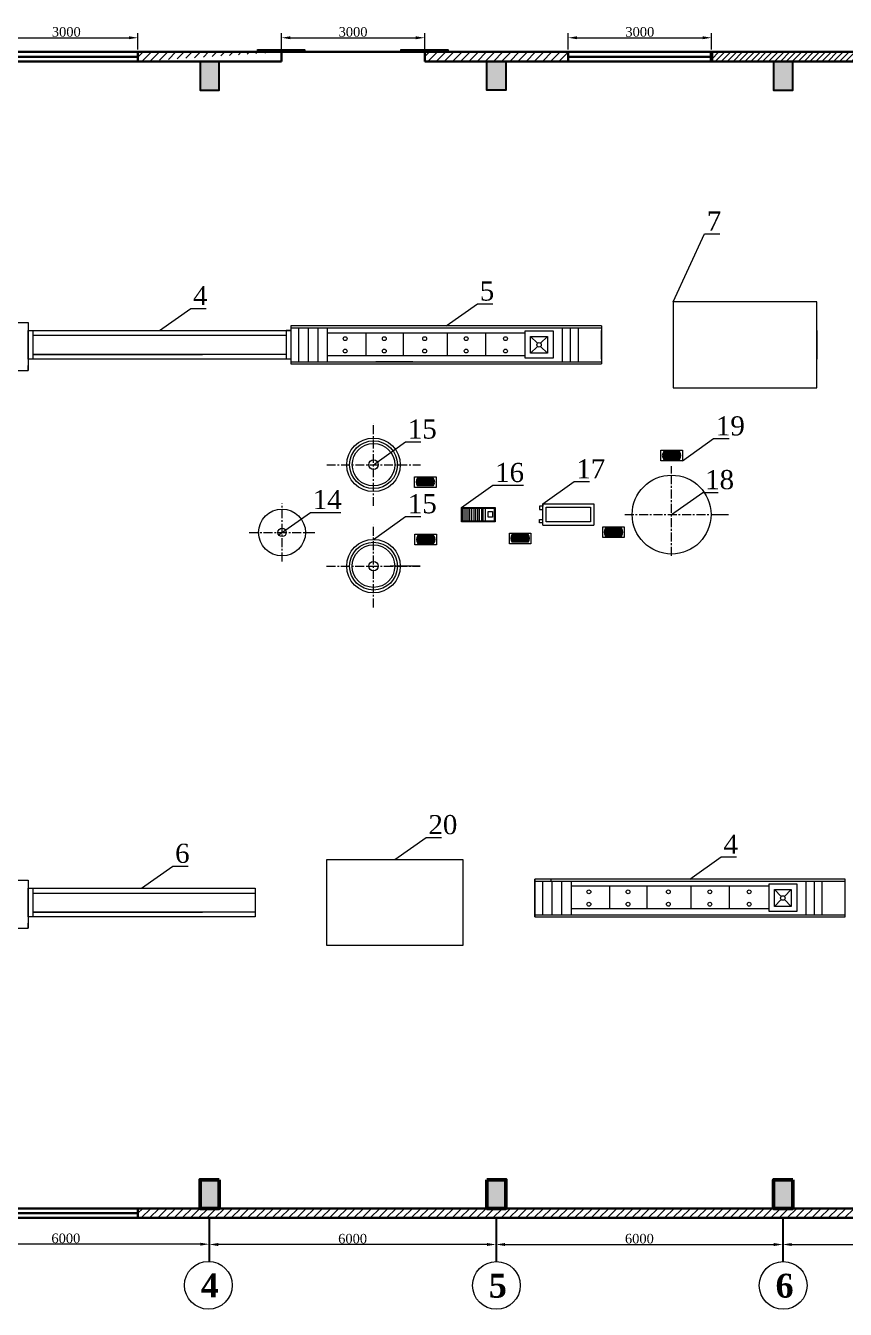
# Model space of a CAD drawing. Header units: inches. Extents: x -4475333 to 345677417, y -211198149 to 2125895.
# Drawn here: x -1937472 to -1920322, y 1138599 to 1165460 of the extents above; entities that cross this region are included whole.
import ezdxf

# ---------------------------------------------------------------- set-up
doc = ezdxf.new("R2010")
doc.units = ezdxf.units.IN
doc.header["$LTSCALE"] = 150
doc.header["$MEASUREMENT"] = 0
doc.linetypes.add('CENTERX2', pattern=[4, 2.5, -0.5, 0.5, -0.5])
for name, color, linetype in [('BUOC COT', 7, 'Continuous'), ('DIM', 8, 'Continuous'), ('duongtamchamgach', 50, 'Continuous'), ('KHUNG TENMANH', 130, 'Continuous'), ('MANH', 170, 'Continuous'), ('MATCAT', 132, 'Continuous'), ('net lien', 1, 'Continuous'), ('NET NHAP', 7, 'Continuous')]:
    doc.layers.add(name, color=color, linetype=linetype)
for name, color, linetype, lineweight in [('cot', 2, 'Continuous', 50), ('Duong vien', 7, 'Continuous', 50), ('EEEE', 7, 'Continuous', 0), ('KHUNG BVE', 7, 'Continuous', 0), ('NHA XUONG', 80, 'Continuous', 50)]:
    doc.layers.add(name, color=color, linetype=linetype, lineweight=lineweight)
doc.styles.add('1', font='times.ttf')
doc.styles.add('CHU DAM', font='arialbd.ttf', dxfattribs={"height": 200})
doc.styles.get("Standard").update_dxf_attribs({"font": 'times.ttf', "height": 100})
doc.dimstyles.new('75', dxfattribs={"dimtxt": 200, "dimasz": 188, "dimexe": 94, "dimexo": 47, "dimgap": 20, "dimtad": 1, "dimtoh": 1, "dimdec": 0, "dimtxsty": '1', "dimcen": 2.5, "dimclrt": 256, "dimadec": 0, "dimazin": 0, "dimtfac": 1, "dimtdec": 0, "dimtix": 1, "dimtmove": 0, "dimatfit": 2, "dimfxl": 1, "dimlwd": 9, "dimlwe": 9, "dimarcsym": 0})
pattern_1 = [(225, (-1943032.3, 1151246.71), (85.5371, -85.5371), [])]

# ---------------------------------------------------------------- blocks, each defined once
blk = doc.blocks.new('*D13')
at = {"layer": 'Defpoints', "color": 0, "lineweight": 0, "ltscale": 3, "transparency": 16777216}
for p in [(-1927631, 1139956), (-1921631, 1139959), (-1921631, 1139956)]:
    blk.add_point(p, dxfattribs=at)
at = {"layer": 'NET NHAP', "color": 0, "lineweight": 9, "ltscale": 3, "transparency": 16777216}
for p, q in [((-1927631, 1140003), (-1927631, 1140050)), ((-1927443, 1139956), (-1921819, 1139956)), ((-1921631, 1139912), (-1921631, 1139862))]:
    blk.add_line(p, q, dxfattribs=at)
at = {"layer": 'NET NHAP', "color": 0, "lineweight": 0, "ltscale": 3, "transparency": 16777216}
for points in [[(-1927443, 1139987), (-1927443, 1139924), (-1927631, 1139956)], [(-1921819, 1139987), (-1921819, 1139924), (-1921631, 1139956)]]:
    blk.add_solid(points, dxfattribs=at)
at = {"layer": 'NET NHAP', "lineweight": 13, "ltscale": 3, "transparency": 16777216, "insert": (-1924631, 1140077), "char_height": 200, "attachment_point": 5, "style": '1'}
blk.add_mtext('6000', dxfattribs=at)
blk = doc.blocks.new('*D14')
at = {"layer": 'Defpoints', "color": 0, "lineweight": 0, "ltscale": 3, "transparency": 16777216}
for p in [(-1921631, 1139960), (-1915631, 1139960), (-1915631, 1139956)]:
    blk.add_point(p, dxfattribs=at)
at = {"layer": 'NET NHAP', "color": 0, "lineweight": 9, "ltscale": 3, "transparency": 16777216}
for p, q in [((-1921443, 1139956), (-1915819, 1139956)), ((-1921631, 1139913), (-1921631, 1139862)), ((-1915631, 1139913), (-1915631, 1139862))]:
    blk.add_line(p, q, dxfattribs=at)
at = {"layer": 'NET NHAP', "color": 0, "lineweight": 0, "ltscale": 3, "transparency": 16777216}
for points in [[(-1921443, 1139987), (-1921443, 1139924), (-1921631, 1139956)], [(-1915819, 1139987), (-1915819, 1139924), (-1915631, 1139956)]]:
    blk.add_solid(points, dxfattribs=at)
at = {"layer": 'NET NHAP', "lineweight": 13, "ltscale": 3, "transparency": 16777216, "insert": (-1918631, 1140077), "char_height": 200, "attachment_point": 5, "style": '1'}
blk.add_mtext('6000', dxfattribs=at)
blk = doc.blocks.new('*D24')
at = {"layer": 'Defpoints', "color": 0, "lineweight": 0, "ltscale": 3, "transparency": 16777216}
for p in [(-1933631, 1139960), (-1933631, 1139956), (-1927631, 1139960)]:
    blk.add_point(p, dxfattribs=at)
at = {"layer": 'NET NHAP', "color": 0, "lineweight": 9, "ltscale": 3, "transparency": 16777216}
for p, q in [((-1927819, 1139956), (-1933443, 1139956)), ((-1933631, 1139913), (-1933631, 1139862)), ((-1927631, 1139913), (-1927631, 1139862))]:
    blk.add_line(p, q, dxfattribs=at)
at = {"layer": 'NET NHAP', "color": 0, "lineweight": 0, "ltscale": 3, "transparency": 16777216}
for points in [[(-1933443, 1139987), (-1933443, 1139924), (-1933631, 1139956)], [(-1927819, 1139987), (-1927819, 1139924), (-1927631, 1139956)]]:
    blk.add_solid(points, dxfattribs=at)
at = {"layer": 'NET NHAP', "lineweight": 13, "ltscale": 3, "transparency": 16777216, "insert": (-1930631, 1140077), "char_height": 200, "attachment_point": 5, "style": '1'}
blk.add_mtext('6000', dxfattribs=at)
blk = doc.blocks.new('*D25')
at = {"layer": 'Defpoints', "color": 0, "lineweight": 0, "ltscale": 3, "transparency": 16777216}
for p in [(-1939631, 1139962), (-1939631, 1139956), (-1933631, 1139956)]:
    blk.add_point(p, dxfattribs=at)
at = {"layer": 'NET NHAP', "color": 0, "lineweight": 9, "ltscale": 3, "transparency": 16777216}
for p, q in [((-1939631, 1140003), (-1939631, 1140056)), ((-1933819, 1139962), (-1939443, 1139962)), ((-1933631, 1140003), (-1933631, 1140056))]:
    blk.add_line(p, q, dxfattribs=at)
at = {"layer": 'NET NHAP', "color": 0, "lineweight": 0, "ltscale": 3, "transparency": 16777216}
for points in [[(-1939443, 1139994), (-1939443, 1139931), (-1939631, 1139962)], [(-1933819, 1139994), (-1933819, 1139931), (-1933631, 1139962)]]:
    blk.add_solid(points, dxfattribs=at)
at = {"layer": 'NET NHAP', "lineweight": 13, "ltscale": 3, "transparency": 16777216, "insert": (-1936631, 1140084), "char_height": 200, "attachment_point": 5, "style": '1'}
blk.add_mtext('6000', dxfattribs=at)
blk = doc.blocks.new('*D28')
at = {"layer": 'Defpoints', "color": 0, "lineweight": 0, "ltscale": 3, "transparency": 16777216}
for p in [(-1935122, 1165207), (-1938122, 1164911), (-1935122, 1164911)]:
    blk.add_point(p, dxfattribs=at)
at = {"layer": 'NET NHAP', "color": 0, "lineweight": 9, "ltscale": 3, "transparency": 16777216}
for p, q in [((-1938122, 1164958), (-1938122, 1165301)), ((-1937934, 1165207), (-1935310, 1165207)), ((-1935122, 1164958), (-1935122, 1165301))]:
    blk.add_line(p, q, dxfattribs=at)
at = {"layer": 'NET NHAP', "color": 0, "lineweight": 0, "ltscale": 3, "transparency": 16777216}
for points in [[(-1937934, 1165238), (-1937934, 1165176), (-1938122, 1165207)], [(-1935310, 1165238), (-1935310, 1165176), (-1935122, 1165207)]]:
    blk.add_solid(points, dxfattribs=at)
at = {"layer": 'NET NHAP', "lineweight": 13, "ltscale": 3, "transparency": 16777216, "insert": (-1936622, 1165329), "char_height": 200, "attachment_point": 5, "style": '1'}
blk.add_mtext('3000', dxfattribs=at)
blk = doc.blocks.new('*D29')
at = {"layer": 'Defpoints', "color": 0, "lineweight": 0, "ltscale": 3, "transparency": 16777216}
for p in [(-1923122, 1165207), (-1926122, 1164911), (-1923122, 1164911)]:
    blk.add_point(p, dxfattribs=at)
at = {"layer": 'NET NHAP', "color": 0, "lineweight": 9, "ltscale": 3, "transparency": 16777216}
for p, q in [((-1926122, 1164958), (-1926122, 1165301)), ((-1925934, 1165207), (-1923310, 1165207)), ((-1923122, 1164958), (-1923122, 1165301))]:
    blk.add_line(p, q, dxfattribs=at)
at = {"layer": 'NET NHAP', "color": 0, "lineweight": 0, "ltscale": 3, "transparency": 16777216}
for points in [[(-1925934, 1165238), (-1925934, 1165176), (-1926122, 1165207)], [(-1923310, 1165238), (-1923310, 1165176), (-1923122, 1165207)]]:
    blk.add_solid(points, dxfattribs=at)
at = {"layer": 'NET NHAP', "lineweight": 13, "ltscale": 3, "transparency": 16777216, "insert": (-1924622, 1165329), "char_height": 200, "attachment_point": 5, "style": '1'}
blk.add_mtext('3000', dxfattribs=at)
blk = doc.blocks.new('*D35')
at = {"layer": 'Defpoints', "color": 0, "lineweight": 0, "ltscale": 3, "transparency": 16777216}
for p in [(-1929122, 1165207), (-1932122, 1164911), (-1929122, 1164911)]:
    blk.add_point(p, dxfattribs=at)
at = {"layer": 'NET NHAP', "color": 0, "lineweight": 9, "ltscale": 3, "transparency": 16777216}
for p, q in [((-1932122, 1164958), (-1932122, 1165301)), ((-1931934, 1165207), (-1929310, 1165207)), ((-1929122, 1164958), (-1929122, 1165301))]:
    blk.add_line(p, q, dxfattribs=at)
at = {"layer": 'NET NHAP', "color": 0, "lineweight": 0, "ltscale": 3, "transparency": 16777216}
for points in [[(-1931934, 1165238), (-1931934, 1165176), (-1932122, 1165207)], [(-1929310, 1165238), (-1929310, 1165176), (-1929122, 1165207)]]:
    blk.add_solid(points, dxfattribs=at)
at = {"layer": 'NET NHAP', "lineweight": 13, "ltscale": 3, "transparency": 16777216, "insert": (-1930622, 1165329), "char_height": 200, "attachment_point": 5, "style": '1'}
blk.add_mtext('3000', dxfattribs=at)

msp = doc.modelspace()

# ---------------------------------------------------------------- hatches: boundary and pattern name
at = {"layer": 'cot', "lineweight": 9}
for points in [[(-1933421.8, 1164710.9), (-1933821.8, 1164710.9), (-1933821.8, 1164110.9), (-1933421.8, 1164110.9)], [(-1927822.4, 1164710.9), (-1927422.4, 1164710.9), (-1927422.4, 1164110.9), (-1927822.4, 1164110.9)], [(-1921422, 1164710.9), (-1921822, 1164710.9), (-1921822, 1164110.9), (-1921422, 1164110.9)], [(-1933422, 1141310.9), (-1933822, 1141310.9), (-1933822, 1140710.9), (-1933422, 1140710.9)], [(-1927822, 1141310.9), (-1927422, 1141310.9), (-1927422, 1140710.9), (-1927822, 1140710.9)], [(-1921422, 1141310.9), (-1921822, 1141310.9), (-1921822, 1140710.9), (-1921422, 1140710.9)]]:
    msp.add_hatch(color=256, dxfattribs=at).paths.add_polyline_path(points)
at = {"layer": 'KHUNG BVE', "linetype": 'Continuous', "lineweight": 9, "ltscale": 10}
h = msp.add_hatch(dxfattribs=at)
h.set_pattern_fill('ANSI31', color=5, style=0)
h.set_pattern_definition([(45, (-2644739.00314, 1125888.87887), (-0.088388347648, 0.088388347648), [])])
h.paths.add_polyline_path([(-1931622, 1164960.9), (-1931622, 1164910.9), (-1932622, 1164910.9), (-1932622, 1164960.9)])
h = msp.add_hatch(dxfattribs=at)
h.set_pattern_fill('ANSI31', color=5, style=0)
h.set_pattern_definition([(45, (-2641739.1787, 1125888.87887), (-0.088388347648, 0.088388347648), [])])
h.paths.add_polyline_path([(-1928622.2, 1164960.9), (-1928622.2, 1164910.9), (-1929622.2, 1164910.9), (-1929622.2, 1164960.9)])
h = msp.add_hatch(dxfattribs=at)
h.set_pattern_fill('ANSI31', color=5, scale=700, style=0)
h.set_pattern_definition([(45, (-2626739, 1125888.88), (-61.871843, 61.871843), [])])
h.paths.add_polyline_path([(-1920122.2, 1164910.9), (-1920122.2, 1164710.9), (-1923122.2, 1164710.9), (-1923122.2, 1164910.9)])
at = {"layer": 'MATCAT', "lineweight": 9, "ltscale": 10}
h = msp.add_hatch(dxfattribs=at)
h.set_pattern_fill('ANSI31', color=5, scale=967.741935, angle=180, style=0)
h.set_pattern_definition(pattern_1)
edge = h.paths.add_edge_path()
edge.add_line((-1935122, 1164910.9), (-1932122, 1164910.9))
edge.add_line((-1935122, 1164710.8), (-1932122, 1164710.8))
edge.add_line((-1932122, 1164910.9), (-1932122, 1164710.9))
edge.add_line((-1935122, 1164710.9), (-1935122, 1164910.9))
h = msp.add_hatch(dxfattribs=at)
h.set_pattern_fill('ANSI31', color=5, scale=967.741935, angle=180, style=0)
h.set_pattern_definition(pattern_1)
h.paths.add_polyline_path([(-1926122.2, 1164910.9), (-1929122.2, 1164910.9), (-1929122.2, 1164710.9), (-1926122.2, 1164710.9)])
h = msp.add_hatch(dxfattribs=at)
h.set_pattern_fill('ANSI31', color=5, scale=967.741935, angle=180, style=0)
h.set_pattern_definition([(225, (-6048966.6, -230912.7), (85.5371106, -85.5371106), [])])
h.paths.add_polyline_path([(-1929122, 1140710.9), (-1935122, 1140710.9), (-1935122, 1140510.9), (-1929122, 1140510.9)])
h.paths.add_polyline_path([(-1923122, 1140710.9), (-1929122, 1140710.9), (-1929122, 1140510.9), (-1923122, 1140510.9)])
h.paths.add_polyline_path([(-1920122, 1140710.9), (-1923122, 1140710.9), (-1923122, 1140510.9), (-1920122, 1140510.9)])

# ---------------------------------------------------------------- linework, layer by layer
at = {"linetype": 'ByBlock', "ltscale": 10}
msp.add_line((-1924900.1, 1140710.9), (-1924650.1, 1140710.9), dxfattribs=at)
at = {"layer": 'BUOC COT', "ltscale": 10}
for p, q in [((-1933630.9, 1140510.9), (-1933630.9, 1139602.6)), ((-1927630.9, 1140507.7), (-1927630.9, 1139596.3)), ((-1921630.9, 1140507.7), (-1921630.9, 1139596.3))]:
    msp.add_line(p, q, dxfattribs=at)
at = {"layer": 'BUOC COT', "lineweight": 13, "ltscale": 10}
for centre in [(-1933649.1, 1139102.6), (-1927622.2, 1139099.5), (-1921622.2, 1139099.5)]:
    msp.add_circle(centre, 500, dxfattribs=at)
at = {"layer": 'cot'}
for points in [[(-1933422, 1141310.9), (-1933822, 1141310.9), (-1933822, 1140710.9), (-1933422, 1140710.9)], [(-1927822, 1141310.9), (-1927422, 1141310.9), (-1927422, 1140710.9), (-1927822, 1140710.9)], [(-1921422, 1141310.9), (-1921822, 1141310.9), (-1921822, 1140710.9), (-1921422, 1140710.9)]]:
    msp.add_lwpolyline(points, close=True, dxfattribs=at)
at = {"layer": 'DIM', "color": 3, "lineweight": 30, "ltscale": 3}
msp.add_line((-1921822, 1164295.6), (-1921822, 1164295.6), dxfattribs=at)
at = {"layer": 'Duong vien', "color": 7, "linetype": 'Continuous', "lineweight": 18, "ltscale": 10}
for p, q in [((-1923921.5, 1159680.8), (-1923268.6, 1161104.1)), ((-1923268.6, 1161104.1), (-1922945.7, 1161104.1)), ((-1928672, 1159175.8), (-1928019.1, 1159639.8)), ((-1928019.1, 1159639.8), (-1927696.2, 1159639.8)), ((-1934672, 1159080.8), (-1934019.1, 1159544.8)), ((-1934019.1, 1159544.8), (-1933696.2, 1159544.8)), ((-1930193.4, 1156273), (-1929524.8, 1156751.9)), ((-1929524.8, 1156751.9), (-1929201.9, 1156751.9)), ((-1923731.4, 1156354.4), (-1923078.4, 1156818.4)), ((-1923078.4, 1156818.4), (-1922755.6, 1156818.4)), ((-1928351.4, 1155379.5), (-1927698.4, 1155843.5)), ((-1927698.4, 1155843.5), (-1927058.2, 1155843.5)), ((-1926651.4, 1155454.5), (-1925998.4, 1155918.5)), ((-1925998.4, 1155918.5), (-1925675.6, 1155918.5)), ((-1923957.1, 1155229.5), (-1923304.2, 1155693.5)), ((-1923304.2, 1155693.5), (-1922981.3, 1155693.5)), ((-1932167.7, 1154812.2), (-1931514.8, 1155276.2)), ((-1931514.8, 1155276.2), (-1930874.6, 1155276.2)), ((-1930193.4, 1154710.4), (-1929524.8, 1155189.3)), ((-1929524.8, 1155189.3), (-1929201.9, 1155189.3)), ((-1929747, 1148010.9), (-1929094.1, 1148474.8)), ((-1929094.1, 1148474.8), (-1928771.2, 1148474.8)), ((-1923572, 1147600.9), (-1922919.1, 1148064.8)), ((-1922919.1, 1148064.8), (-1922596.2, 1148064.8)), ((-1935047, 1147410.9), (-1934394.1, 1147874.8)), ((-1934394.1, 1147874.8), (-1934071.2, 1147874.8))]:
    msp.add_line(p, q, dxfattribs=at)
at = {"layer": 'duongtamchamgach', "color": 7, "linetype": 'CENTERX2', "lineweight": 18, "ltscale": 0.5}
for p, q in [((-1930192.7, 1155409.6), (-1930192.7, 1157136.3)), ((-1931174, 1156273), (-1929212.8, 1156273)), ((-1923956.4, 1154366.2), (-1923956.4, 1156092.9)), ((-1932107.2, 1154251), (-1932107.2, 1155459.7)), ((-1930194.5, 1153287.5), (-1930194.5, 1155014.2)), ((-1924937.7, 1155229.5), (-1922976.5, 1155229.5)), ((-1932794.1, 1154855.4), (-1931421.3, 1154855.4)), ((-1931175.8, 1154150.9), (-1929214.6, 1154150.9))]:
    msp.add_line(p, q, dxfattribs=at)
at = {"layer": 'EEEE', "color": 7, "lineweight": 18}
msp.add_line((-1929214.6, 1154150.9), (-1929842.2, 1154150.9), dxfattribs=at)
at = {"layer": 'KHUNG BVE', "color": 3, "linetype": 'Continuous', "lineweight": 30, "ltscale": 10}
for p, q in [((-1938122, 1164910.9), (-1935122, 1164910.9)), ((-1935122, 1164810.9), (-1938122, 1164810.9)), ((-1938122, 1164710.8), (-1935122, 1164710.8)), ((-1935122, 1164710.9), (-1935122, 1164910.9)), ((-1935122, 1164910.9), (-1932122, 1164910.9)), ((-1935122, 1164710.8), (-1932122, 1164710.8)), ((-1932122, 1164910.9), (-1932122, 1164710.9)), ((-1929122.2, 1164910.9), (-1929122.2, 1164710.9)), ((-1926122.2, 1164910.9), (-1926122.2, 1164710.9)), ((-1926122.2, 1164910.9), (-1923122.2, 1164910.9)), ((-1926122.2, 1164810.9), (-1923122.2, 1164810.9)), ((-1926122.2, 1164710.9), (-1923122.2, 1164710.9)), ((-1935122, 1140710.9), (-1938122, 1140710.9)), ((-1938122, 1140610.9), (-1935122, 1140610.9)), ((-1938122, 1140510.9), (-1935122, 1140510.9)), ((-1935122, 1140510.9), (-1935122, 1140710.9)), ((-1935122, 1140710.9), (-1929122, 1140710.9)), ((-1929122, 1140510.9), (-1935122, 1140510.9)), ((-1929122, 1140710.9), (-1924650.1, 1140710.9)), ((-1923122, 1140510.9), (-1929122, 1140510.9)), ((-1924650.1, 1140710.9), (-1920122, 1140710.9)), ((-1920122, 1140510.9), (-1923122, 1140510.9))]:
    msp.add_line(p, q, dxfattribs=at)
at = {"layer": 'KHUNG BVE', "lineweight": 0}
for p, q in [((-1920921.5, 1159680.8), (-1923921.5, 1159680.8)), ((-1923921.5, 1159680.8), (-1923921.5, 1157880.8)), ((-1920921.5, 1157880.8), (-1920921.5, 1159680.8)), ((-1937422, 1159080.8), (-1931922, 1159080.8)), ((-1931922, 1159080.8), (-1932022, 1159080.8)), ((-1932022, 1159080.8), (-1932022, 1158480.8)), ((-1931922, 1159175.8), (-1931922, 1158385.8)), ((-1931922, 1159080.8), (-1931922, 1158480.8)), ((-1925422, 1159175.8), (-1925422, 1158385.8)), ((-1925422, 1159080.8), (-1925422, 1158480.8)), ((-1925421.6, 1158480.8), (-1925421.6, 1159080.8)), ((-1925421.5, 1159080.8), (-1925421.5, 1158480.8)), ((-1925421.5, 1159080.8), (-1925421.5, 1158480.8)), ((-1920921.5, 1159080.8), (-1920921.5, 1158480.8)), ((-1937322, 1158980.8), (-1932022, 1158980.8)), ((-1932022, 1158980.8), (-1932022, 1158580.8)), ((-1923921.5, 1158780.8), (-1923921.5, 1158304.6)), ((-1932022, 1158580.8), (-1937322, 1158580.8)), ((-1931922, 1158480.8), (-1937422, 1158480.8)), ((-1929368.4, 1158425.8), (-1930142.7, 1158425.8)), ((-1925422, 1158480.8), (-1925422, 1158480.8)), ((-1923921.5, 1157880.8), (-1920921.5, 1157880.8)), ((-1923956.4, 1156092.9), (-1923956.4, 1156240.3)), ((-1928351.4, 1155379.5), (-1927651.4, 1155379.5)), ((-1928351.4, 1155079.5), (-1928351.4, 1155379.5)), ((-1928336.4, 1155364.5), (-1928336.4, 1155094.5)), ((-1928336.4, 1155364.5), (-1927666.4, 1155364.5)), ((-1928336.4, 1155364.5), (-1928316.4, 1155364.5)), ((-1928296.4, 1155094.5), (-1928296.4, 1155364.5)), ((-1928296.4, 1155364.5), (-1928276.4, 1155364.5)), ((-1928256.4, 1155094.5), (-1928256.4, 1155364.5)), ((-1928256.4, 1155364.5), (-1928236.4, 1155364.5)), ((-1928216.4, 1155094.5), (-1928216.4, 1155364.5)), ((-1928216.4, 1155364.5), (-1928196.4, 1155364.5)), ((-1928176.4, 1155094.5), (-1928176.4, 1155364.5)), ((-1928176.4, 1155364.5), (-1928156.4, 1155364.5)), ((-1928136.4, 1155094.5), (-1928136.4, 1155364.5)), ((-1928136.4, 1155364.5), (-1928096.4, 1155364.5)), ((-1928096.4, 1155364.5), (-1928096.4, 1155094.5)), ((-1928056.4, 1155094.5), (-1928056.4, 1155364.5)), ((-1928056.4, 1155364.5), (-1928016.4, 1155364.5)), ((-1928016.4, 1155364.5), (-1928016.4, 1155094.5)), ((-1927976.4, 1155094.5), (-1927976.4, 1155364.5)), ((-1927976.4, 1155364.5), (-1927936.4, 1155364.5)), ((-1927936.4, 1155364.5), (-1927936.4, 1155094.5)), ((-1927896.4, 1155094.5), (-1927896.4, 1155364.5)), ((-1927896.4, 1155364.5), (-1927856.4, 1155364.5)), ((-1927856.4, 1155364.5), (-1927856.4, 1155094.5)), ((-1927666.4, 1155364.5), (-1927666.4, 1155094.5)), ((-1927651.4, 1155379.5), (-1927651.4, 1155079.5)), ((-1926651.4, 1155454.5), (-1925581.4, 1155454.5)), ((-1926581.4, 1155384.5), (-1925651.4, 1155384.5)), ((-1926581.4, 1155074.5), (-1926581.4, 1155384.5)), ((-1925651.4, 1155384.5), (-1925651.4, 1155074.5)), ((-1925581.4, 1155454.5), (-1925581.4, 1155004.5)), ((-1928351.4, 1155079.5), (-1928351.4, 1155094.5)), ((-1927651.4, 1155079.5), (-1928351.4, 1155079.5)), ((-1927666.4, 1155094.5), (-1928336.4, 1155094.5)), ((-1928316.4, 1155094.5), (-1928296.4, 1155094.5)), ((-1928276.4, 1155094.5), (-1928256.4, 1155094.5)), ((-1928236.4, 1155094.5), (-1928216.4, 1155094.5)), ((-1928196.4, 1155094.5), (-1928176.4, 1155094.5)), ((-1928156.4, 1155094.5), (-1928136.4, 1155094.5)), ((-1928096.4, 1155094.5), (-1928056.4, 1155094.5)), ((-1928016.4, 1155094.5), (-1927976.4, 1155094.5)), ((-1927936.4, 1155094.5), (-1927896.4, 1155094.5)), ((-1926651.4, 1155004.5), (-1925581.4, 1155004.5)), ((-1925651.4, 1155074.5), (-1926581.4, 1155074.5)), ((-1922976.5, 1155229.5), (-1922766.5, 1155229.5)), ((-1931172, 1148010.9), (-1928322, 1148010.9)), ((-1931172, 1146210.9), (-1931172, 1148010.9)), ((-1928322, 1148010.9), (-1928322, 1146210.9)), ((-1928322, 1147505.9), (-1928322, 1146905.9)), ((-1926661.6, 1147505.9), (-1926661.6, 1146905.9)), ((-1937422, 1147410.9), (-1932672, 1147410.9)), ((-1937422, 1147410.9), (-1932672, 1147410.9)), ((-1937322, 1147310.9), (-1932672, 1147310.9)), ((-1932672, 1147410.9), (-1932672, 1146810.9)), ((-1932672, 1146810.9), (-1937422, 1146810.9)), ((-1932672, 1146910.9), (-1937322, 1146910.9)), ((-1928322, 1146210.9), (-1931172, 1146210.9))]:
    msp.add_line(p, q, dxfattribs=at)
at = {"layer": 'KHUNG BVE', "color": 7, "linetype": 'Continuous', "lineweight": 18, "ltscale": 10}
for p, q in [((-1938421.9, 1159246.3), (-1937422, 1159246.3)), ((-1937422, 1159246.3), (-1937422, 1158246.3)), ((-1937422, 1159080.8), (-1933672, 1159080.8)), ((-1937422, 1158480.8), (-1937422, 1159080.8)), ((-1937322, 1159080.8), (-1937322, 1158480.8)), ((-1925422, 1159175.8), (-1931922, 1159175.8)), ((-1931922, 1159135.8), (-1925422, 1159135.8)), ((-1931922, 1159080.8), (-1931922, 1159040.8)), ((-1931922, 1159080.8), (-1931922, 1158685.8)), ((-1931761.5, 1159135.8), (-1931761.5, 1158425.8)), ((-1931761.5, 1159135.8), (-1931761.5, 1158425.8)), ((-1931561.5, 1159135.8), (-1931561.5, 1158425.8)), ((-1931561.5, 1159135.8), (-1931561.5, 1158425.8)), ((-1931361.5, 1159135.8), (-1931361.5, 1158425.8)), ((-1931361.5, 1159135.8), (-1931361.5, 1158425.8)), ((-1931161.5, 1159135.8), (-1931161.5, 1158425.8)), ((-1931161.5, 1159135.8), (-1931161.5, 1158425.8)), ((-1927018.7, 1159027.3), (-1931161.5, 1159027.3)), ((-1930355, 1159027.3), (-1930355, 1158551.4)), ((-1929577, 1159027.3), (-1929577, 1158551.4)), ((-1928654, 1159027.3), (-1928654, 1158551.4)), ((-1927852, 1159027.3), (-1927852, 1158551.4)), ((-1926245.5, 1159135.8), (-1926245.5, 1158425.8)), ((-1926077, 1159135.8), (-1926077, 1158425.8)), ((-1925914, 1159135.8), (-1925914, 1158425.8)), ((-1937322, 1158980.8), (-1933772, 1158980.8)), ((-1926905.8, 1158956.5), (-1926761.8, 1158813.4)), ((-1926696.9, 1158813.4), (-1926552.8, 1158956.5)), ((-1937322, 1158580.8), (-1933772, 1158580.8)), ((-1927018.7, 1158551.4), (-1931161.5, 1158551.4)), ((-1926905.8, 1158605.6), (-1926761.8, 1158748.8)), ((-1926696.9, 1158748.8), (-1926552.8, 1158605.6)), ((-1938421.9, 1158246.3), (-1937422, 1158246.3)), ((-1933672, 1158480.8), (-1937422, 1158480.8)), ((-1937422, 1158246.3), (-1937422, 1158346.3)), ((-1931922, 1158425.8), (-1925422, 1158425.8)), ((-1931922, 1158385.8), (-1925422, 1158385.8)), ((-1938421.9, 1147576.4), (-1937422, 1147576.4)), ((-1937422, 1147576.4), (-1937422, 1146576.4)), ((-1920322, 1147600.9), (-1926822, 1147600.9)), ((-1926822, 1147600.9), (-1926822, 1147205.9)), ((-1926822, 1147600.9), (-1926822, 1146810.9)), ((-1926822, 1146810.9), (-1926822, 1147600.9)), ((-1926822, 1147560.9), (-1920322, 1147560.9)), ((-1926661.6, 1147560.9), (-1926661.6, 1146850.9)), ((-1926661.6, 1147560.9), (-1926661.6, 1146850.9)), ((-1926482.5, 1147600.9), (-1926482.5, 1147560.9)), ((-1926461.6, 1147560.9), (-1926461.6, 1146850.9)), ((-1926461.6, 1147560.9), (-1926461.6, 1146850.9)), ((-1926261.6, 1147560.9), (-1926261.6, 1146850.9)), ((-1926261.6, 1147560.9), (-1926261.6, 1146850.9)), ((-1926061.6, 1147560.9), (-1926061.6, 1146850.9)), ((-1926061.6, 1147560.9), (-1926061.6, 1146850.9)), ((-1921145.6, 1147560.9), (-1921145.6, 1146850.9)), ((-1920977.1, 1147560.9), (-1920977.1, 1146850.9)), ((-1920814.1, 1147560.9), (-1920814.1, 1146850.9)), ((-1920322, 1146810.9), (-1920322, 1147600.9)), ((-1937422, 1146810.9), (-1937422, 1147410.9)), ((-1937322, 1147410.9), (-1937322, 1146810.9)), ((-1937322, 1147310.9), (-1933772, 1147310.9)), ((-1921918.7, 1147452.3), (-1926061.6, 1147452.3)), ((-1925255.1, 1147452.3), (-1925255.1, 1146976.5)), ((-1924477.1, 1147452.3), (-1924477.1, 1146976.5)), ((-1923554.1, 1147452.3), (-1923554.1, 1146976.5)), ((-1922752.1, 1147452.3), (-1922752.1, 1146976.5)), ((-1921805.8, 1147381.6), (-1921661.8, 1147238.4)), ((-1921596.9, 1147238.4), (-1921452.9, 1147381.6)), ((-1921918.7, 1146976.5), (-1926061.6, 1146976.5)), ((-1921805.8, 1147030.7), (-1921661.8, 1147173.9)), ((-1921596.9, 1147173.9), (-1921452.9, 1147030.7)), ((-1933672, 1146810.9), (-1937422, 1146810.9)), ((-1937422, 1146576.4), (-1937422, 1146676.4)), ((-1937322, 1146910.9), (-1933772, 1146910.9)), ((-1926822, 1146850.9), (-1920322, 1146850.9)), ((-1926822, 1146810.9), (-1920322, 1146810.9)), ((-1938421.9, 1146576.4), (-1937422, 1146576.4))]:
    msp.add_line(p, q, dxfattribs=at)
at = {"layer": 'KHUNG BVE', "color": 7, "linetype": 'ByBlock', "lineweight": 18}
for p, q in [((-1926651.4, 1155404.5), (-1926721.4, 1155404.5)), ((-1926721.4, 1155404.5), (-1926721.4, 1155334.5)), ((-1926721.4, 1155334.5), (-1926651.4, 1155334.5)), ((-1926651.4, 1155004.5), (-1926651.4, 1155454.5)), ((-1926651.4, 1155454.5), (-1926651.4, 1155404.5)), ((-1926651.4, 1155454.5), (-1926601.4, 1155454.5)), ((-1926721.4, 1155054.5), (-1926721.4, 1155124.5)), ((-1926721.4, 1155124.5), (-1926651.4, 1155124.5)), ((-1926651.4, 1155054.5), (-1926721.4, 1155054.5)), ((-1926651.4, 1155004.5), (-1926651.4, 1155054.5))]:
    msp.add_line(p, q, dxfattribs=at)
at = {"layer": 'KHUNG BVE', "color": 3, "linetype": 'Continuous', "lineweight": 30, "ltscale": 10}
for points in [[(-1926122.2, 1164910.9), (-1929122.2, 1164910.9)], [(-1926122.2, 1164710.9), (-1929122.2, 1164710.9)], [(-1920122.2, 1164910.9), (-1923122.2, 1164910.9)], [(-1920122.2, 1164710.9), (-1923122.2, 1164710.9)]]:
    msp.add_lwpolyline(points, dxfattribs=at)
at = {"layer": 'KHUNG BVE', "color": 7, "linetype": 'Continuous', "lineweight": 18, "ltscale": 10}
for points in [[(-1927018.7, 1159077.3), (-1926435.9, 1159077.3), (-1926435.9, 1158501.4), (-1927018.7, 1158501.4)], [(-1926905.8, 1158956.5), (-1926552.8, 1158956.5), (-1926552.8, 1158605.6), (-1926905.8, 1158605.6)], [(-1927792.6, 1155295.8), (-1927706.3, 1155295.8), (-1927706.3, 1155172.3), (-1927792.6, 1155172.3)], [(-1921918.7, 1147502.3), (-1921335.9, 1147502.3), (-1921335.9, 1146926.5), (-1921918.7, 1146926.5)], [(-1921805.8, 1147381.6), (-1921452.9, 1147381.6), (-1921452.9, 1147030.7), (-1921805.8, 1147030.7)]]:
    msp.add_lwpolyline(points, close=True, dxfattribs=at)
for centre, radius in [((-1930787, 1158910.8), 40), ((-1929968.5, 1158910.8), 40), ((-1929124, 1158910.8), 40), ((-1928255.5, 1158910.8), 40), ((-1927433.5, 1158910.8), 40), ((-1926729.3, 1158781.1), 45.8), ((-1930787, 1158650.8), 40), ((-1929968.5, 1158650.8), 40), ((-1929124, 1158650.8), 40), ((-1928255.5, 1158650.8), 40), ((-1927433.5, 1158650.8), 40), ((-1930194, 1156270.9), 560), ((-1930193.4, 1156273), 445), ((-1930194.5, 1154150.9), 560), ((-1930194.5, 1154150.9), 445), ((-1925687.1, 1147335.9), 40), ((-1924868.6, 1147335.9), 40), ((-1924024.1, 1147335.9), 40), ((-1923155.6, 1147335.9), 40), ((-1922333.6, 1147335.9), 40), ((-1921629.3, 1147206.2), 45.8), ((-1925687.1, 1147075.9), 40), ((-1924868.6, 1147075.9), 40), ((-1924024.1, 1147075.9), 40), ((-1923155.6, 1147075.9), 40), ((-1922333.6, 1147075.9), 40)]:
    msp.add_circle(centre, radius, dxfattribs=at)
at = {"layer": 'KHUNG BVE', "color": 7, "linetype": 'ByBlock', "lineweight": 18}
for centre, radius in [((-1930193.4, 1156273), 500), ((-1930193.4, 1156273), 100), ((-1930194.5, 1154150.9), 500), ((-1930194.5, 1154150.9), 100)]:
    msp.add_circle(centre, radius, dxfattribs=at)
at = {"layer": 'KHUNG BVE', "lineweight": 0}
for centre, radius in [((-1923956.4, 1155229.5), 825), ((-1932107.2, 1154855.4), 490), ((-1932107, 1154855.4), 87.9)]:
    msp.add_circle(centre, radius, dxfattribs=at)
at = {"layer": 'KHUNG TENMANH'}
for points in [[(-1933421.8, 1164710.9), (-1933821.8, 1164710.9), (-1933821.8, 1164110.9), (-1933421.8, 1164110.9)], [(-1927822.4, 1164710.9), (-1927422.4, 1164710.9), (-1927422.4, 1164110.9), (-1927822.4, 1164110.9)], [(-1921422, 1164710.9), (-1921822, 1164710.9), (-1921822, 1164110.9), (-1921422, 1164110.9)]]:
    msp.add_lwpolyline(points, close=True, dxfattribs=at)
at = {"layer": 'MANH', "color": 7, "linetype": 'ByBlock', "lineweight": 18}
for p, q in [((-1924181.4, 1156354.4), (-1924181.4, 1156579.4)), ((-1924181.4, 1156354.4), (-1924181.4, 1156579.4)), ((-1924181.4, 1156579.4), (-1923731.4, 1156579.4)), ((-1923731.4, 1156354.4), (-1924181.4, 1156354.4)), ((-1923731.4, 1156354.4), (-1924181.4, 1156354.4)), ((-1924121.4, 1156384.4), (-1924121.4, 1156549.4)), ((-1924121.4, 1156549.4), (-1923791.4, 1156549.4)), ((-1924121.4, 1156384.4), (-1924121.4, 1156549.4)), ((-1924121.4, 1156549.4), (-1923791.4, 1156549.4)), ((-1924121.4, 1156534.4), (-1923791.4, 1156534.4)), ((-1924121.4, 1156534.4), (-1923791.4, 1156534.4)), ((-1924121.4, 1156519.4), (-1923791.4, 1156519.4)), ((-1924121.4, 1156519.4), (-1923791.4, 1156519.4)), ((-1924121.4, 1156504.4), (-1923791.4, 1156504.4)), ((-1924121.4, 1156504.4), (-1923791.4, 1156504.4)), ((-1924121.4, 1156489.4), (-1923791.4, 1156489.4)), ((-1924121.4, 1156489.4), (-1923791.4, 1156489.4)), ((-1924121.4, 1156474.4), (-1923791.4, 1156474.4)), ((-1924121.4, 1156474.4), (-1923791.4, 1156474.4)), ((-1924121.4, 1156459.4), (-1923791.4, 1156459.4)), ((-1924121.4, 1156459.4), (-1923791.4, 1156459.4)), ((-1924121.4, 1156444.4), (-1923791.4, 1156444.4)), ((-1924121.4, 1156444.4), (-1923791.4, 1156444.4)), ((-1924121.4, 1156429.4), (-1923791.4, 1156429.4)), ((-1924121.4, 1156429.4), (-1923791.4, 1156429.4)), ((-1924121.4, 1156414.4), (-1923791.4, 1156414.4)), ((-1924121.4, 1156414.4), (-1923791.4, 1156414.4)), ((-1924121.4, 1156399.4), (-1923791.4, 1156399.4)), ((-1924121.4, 1156399.4), (-1923791.4, 1156399.4)), ((-1923791.4, 1156384.4), (-1924121.4, 1156384.4)), ((-1923791.4, 1156384.4), (-1924121.4, 1156384.4)), ((-1923791.4, 1156549.4), (-1923791.4, 1156384.4)), ((-1923731.4, 1156579.4), (-1923731.4, 1156354.4)), ((-1929334, 1155797.8), (-1929334, 1156022.8)), ((-1929334, 1155797.8), (-1929334, 1156022.8)), ((-1929334, 1156022.8), (-1928884, 1156022.8)), ((-1929274, 1155827.8), (-1929274, 1155992.8)), ((-1929274, 1155992.8), (-1928944, 1155992.8)), ((-1929274, 1155827.8), (-1929274, 1155992.8)), ((-1929274, 1155992.8), (-1928944, 1155992.8)), ((-1929274, 1155977.8), (-1928944, 1155977.8)), ((-1929274, 1155977.8), (-1928944, 1155977.8)), ((-1929274, 1155962.8), (-1928944, 1155962.8)), ((-1929274, 1155962.8), (-1928944, 1155962.8)), ((-1929274, 1155947.8), (-1928944, 1155947.8)), ((-1929274, 1155947.8), (-1928944, 1155947.8)), ((-1929274, 1155932.8), (-1928944, 1155932.8)), ((-1929274, 1155932.8), (-1928944, 1155932.8)), ((-1929274, 1155917.8), (-1928944, 1155917.8)), ((-1929274, 1155917.8), (-1928944, 1155917.8)), ((-1929274, 1155902.8), (-1928944, 1155902.8)), ((-1929274, 1155902.8), (-1928944, 1155902.8)), ((-1929274, 1155887.8), (-1928944, 1155887.8)), ((-1929274, 1155887.8), (-1928944, 1155887.8)), ((-1929274, 1155872.8), (-1928944, 1155872.8)), ((-1929274, 1155872.8), (-1928944, 1155872.8)), ((-1929274, 1155857.8), (-1928944, 1155857.8)), ((-1929274, 1155857.8), (-1928944, 1155857.8)), ((-1929274, 1155842.8), (-1928944, 1155842.8)), ((-1929274, 1155842.8), (-1928944, 1155842.8)), ((-1928944, 1155827.8), (-1929274, 1155827.8)), ((-1928944, 1155827.8), (-1929274, 1155827.8)), ((-1928944, 1155992.8), (-1928944, 1155827.8)), ((-1928884, 1156022.8), (-1928884, 1155797.8)), ((-1928884, 1155797.8), (-1929334, 1155797.8)), ((-1928884, 1155797.8), (-1929334, 1155797.8)), ((-1929326.3, 1154597.1), (-1929326.3, 1154822.1)), ((-1929326.3, 1154597.1), (-1929326.3, 1154822.1)), ((-1929326.3, 1154822.1), (-1928876.3, 1154822.1)), ((-1929266.3, 1154627.1), (-1929266.3, 1154792.1)), ((-1929266.3, 1154792.1), (-1928936.3, 1154792.1)), ((-1929266.3, 1154627.1), (-1929266.3, 1154792.1)), ((-1929266.3, 1154792.1), (-1928936.3, 1154792.1)), ((-1929266.3, 1154777.1), (-1928936.3, 1154777.1)), ((-1929266.3, 1154777.1), (-1928936.3, 1154777.1)), ((-1929266.3, 1154762.1), (-1928936.3, 1154762.1)), ((-1929266.3, 1154762.1), (-1928936.3, 1154762.1)), ((-1929266.3, 1154747.1), (-1928936.3, 1154747.1)), ((-1929266.3, 1154747.1), (-1928936.3, 1154747.1)), ((-1929266.3, 1154732.1), (-1928936.3, 1154732.1)), ((-1929266.3, 1154732.1), (-1928936.3, 1154732.1)), ((-1928936.3, 1154792.1), (-1928936.3, 1154627.1)), ((-1928876.3, 1154822.1), (-1928876.3, 1154597.1)), ((-1927351.4, 1154619), (-1927351.4, 1154844)), ((-1927351.4, 1154619), (-1927351.4, 1154844)), ((-1927351.4, 1154844), (-1926901.4, 1154844)), ((-1927291.4, 1154649), (-1927291.4, 1154814)), ((-1927291.4, 1154814), (-1926961.4, 1154814)), ((-1927291.4, 1154649), (-1927291.4, 1154814)), ((-1927291.4, 1154814), (-1926961.4, 1154814)), ((-1927291.4, 1154799), (-1926961.4, 1154799)), ((-1927291.4, 1154799), (-1926961.4, 1154799)), ((-1927291.4, 1154784), (-1926961.4, 1154784)), ((-1927291.4, 1154784), (-1926961.4, 1154784)), ((-1927291.4, 1154769), (-1926961.4, 1154769)), ((-1927291.4, 1154769), (-1926961.4, 1154769)), ((-1927291.4, 1154754), (-1926961.4, 1154754)), ((-1927291.4, 1154754), (-1926961.4, 1154754)), ((-1927291.4, 1154739), (-1926961.4, 1154739)), ((-1927291.4, 1154739), (-1926961.4, 1154739)), ((-1926961.4, 1154814), (-1926961.4, 1154649)), ((-1926901.4, 1154844), (-1926901.4, 1154619)), ((-1925398.4, 1154747.4), (-1925398.4, 1154972.4)), ((-1925398.4, 1154747.4), (-1925398.4, 1154972.4)), ((-1925398.4, 1154972.4), (-1924948.4, 1154972.4)), ((-1924948.4, 1154747.4), (-1925398.4, 1154747.4)), ((-1924948.4, 1154747.4), (-1925398.4, 1154747.4)), ((-1925338.4, 1154777.4), (-1925338.4, 1154942.4)), ((-1925338.4, 1154942.4), (-1925008.4, 1154942.4)), ((-1925338.4, 1154777.4), (-1925338.4, 1154942.4)), ((-1925338.4, 1154942.4), (-1925008.4, 1154942.4)), ((-1925338.4, 1154927.4), (-1925008.4, 1154927.4)), ((-1925338.4, 1154927.4), (-1925008.4, 1154927.4)), ((-1925338.4, 1154912.4), (-1925008.4, 1154912.4)), ((-1925338.4, 1154912.4), (-1925008.4, 1154912.4)), ((-1925338.4, 1154897.4), (-1925008.4, 1154897.4)), ((-1925338.4, 1154897.4), (-1925008.4, 1154897.4)), ((-1925338.4, 1154882.4), (-1925008.4, 1154882.4)), ((-1925338.4, 1154882.4), (-1925008.4, 1154882.4)), ((-1925338.4, 1154867.4), (-1925008.4, 1154867.4)), ((-1925338.4, 1154867.4), (-1925008.4, 1154867.4)), ((-1925338.4, 1154852.4), (-1925008.4, 1154852.4)), ((-1925338.4, 1154852.4), (-1925008.4, 1154852.4)), ((-1925338.4, 1154837.4), (-1925008.4, 1154837.4)), ((-1925338.4, 1154837.4), (-1925008.4, 1154837.4)), ((-1925338.4, 1154822.4), (-1925008.4, 1154822.4)), ((-1925338.4, 1154822.4), (-1925008.4, 1154822.4)), ((-1925338.4, 1154807.4), (-1925008.4, 1154807.4)), ((-1925338.4, 1154807.4), (-1925008.4, 1154807.4)), ((-1925338.4, 1154792.4), (-1925008.4, 1154792.4)), ((-1925338.4, 1154792.4), (-1925008.4, 1154792.4)), ((-1925008.4, 1154777.4), (-1925338.4, 1154777.4)), ((-1925008.4, 1154777.4), (-1925338.4, 1154777.4)), ((-1925008.4, 1154942.4), (-1925008.4, 1154777.4)), ((-1924948.4, 1154972.4), (-1924948.4, 1154747.4)), ((-1928876.3, 1154597.1), (-1929326.3, 1154597.1)), ((-1928876.3, 1154597.1), (-1929326.3, 1154597.1)), ((-1929266.3, 1154717.1), (-1928936.3, 1154717.1)), ((-1929266.3, 1154717.1), (-1928936.3, 1154717.1)), ((-1929266.3, 1154702.1), (-1928936.3, 1154702.1)), ((-1929266.3, 1154702.1), (-1928936.3, 1154702.1)), ((-1929266.3, 1154687.1), (-1928936.3, 1154687.1)), ((-1929266.3, 1154687.1), (-1928936.3, 1154687.1)), ((-1929266.3, 1154672.1), (-1928936.3, 1154672.1)), ((-1929266.3, 1154672.1), (-1928936.3, 1154672.1)), ((-1929266.3, 1154657.1), (-1928936.3, 1154657.1)), ((-1929266.3, 1154657.1), (-1928936.3, 1154657.1)), ((-1929266.3, 1154642.1), (-1928936.3, 1154642.1)), ((-1929266.3, 1154642.1), (-1928936.3, 1154642.1)), ((-1928936.3, 1154627.1), (-1929266.3, 1154627.1)), ((-1928936.3, 1154627.1), (-1929266.3, 1154627.1)), ((-1926901.4, 1154619), (-1927351.4, 1154619)), ((-1926901.4, 1154619), (-1927351.4, 1154619)), ((-1927291.4, 1154724), (-1926961.4, 1154724)), ((-1927291.4, 1154724), (-1926961.4, 1154724)), ((-1927291.4, 1154709), (-1926961.4, 1154709)), ((-1927291.4, 1154709), (-1926961.4, 1154709)), ((-1927291.4, 1154694), (-1926961.4, 1154694)), ((-1927291.4, 1154694), (-1926961.4, 1154694)), ((-1927291.4, 1154679), (-1926961.4, 1154679)), ((-1927291.4, 1154679), (-1926961.4, 1154679)), ((-1927291.4, 1154664), (-1926961.4, 1154664)), ((-1927291.4, 1154664), (-1926961.4, 1154664)), ((-1926961.4, 1154649), (-1927291.4, 1154649)), ((-1926961.4, 1154649), (-1927291.4, 1154649))]:
    msp.add_line(p, q, dxfattribs=at)
for centre, start, end in [((-1924022.9, 1156466.9), 140.03379, 219.96621), ((-1924022.9, 1156466.9), 140.03379, 219.96621), ((-1923889.8, 1156466.9), 320.03379, 39.96621), ((-1929175.6, 1155910.3), 140.03379, 219.96621), ((-1929175.6, 1155910.3), 140.03379, 219.96621), ((-1929042.5, 1155910.3), 320.03379, 39.96621), ((-1929167.9, 1154709.6), 140.03379, 219.96621), ((-1929167.9, 1154709.6), 140.03379, 219.96621), ((-1929034.8, 1154709.6), 320.03379, 39.96621), ((-1927192.9, 1154731.5), 140.03379, 219.96621), ((-1927192.9, 1154731.5), 140.03379, 219.96621), ((-1927059.8, 1154731.5), 320.03379, 39.96621), ((-1925240, 1154859.9), 140.03379, 219.96621), ((-1925240, 1154859.9), 140.03379, 219.96621), ((-1925106.8, 1154859.9), 320.03379, 39.96621)]:
    msp.add_arc(centre, 128.4, start, end, dxfattribs=at)
at = {"layer": 'MATCAT', "color": 3, "lineweight": 30, "ltscale": 3}
msp.add_line((-1932122, 1164910.9), (-1929122.2, 1164910.9), dxfattribs=at)
at = {"layer": 'net lien', "color": 5, "linetype": 'ByBlock', "ltscale": 1000}
msp.add_line((-1935326.5, 1140710.9), (-1935076.5, 1140710.9), dxfattribs=at)
at = {"layer": 'NHA XUONG'}
msp.add_line((-1923122.2, 1164910.9), (-1923122.2, 1164710.9), dxfattribs=at)

# ---------------------------------------------------------------- texts
at = {"color": 7, "linetype": 'ByBlock', "lineweight": 18, "char_height": 400, "width": 236.121, "attachment_point": 1}
for s, insert in [('7', (-1923219.1, 1161571.6)), ('5', (-1927969.6, 1160107.3)), ('4', (-1933969.6, 1160012.3)), ('15', (-1929475.3, 1157219.4)), ('19', (-1923028.9, 1157285.9)), ('17', (-1925948.9, 1156386)), ('16', (-1927648.9, 1156311)), ('18', (-1923254.7, 1156161)), ('14', (-1931465.3, 1155743.7)), ('15', (-1929475.3, 1155656.8)), ('20', (-1929044.6, 1148942.3)), ('6', (-1934344.6, 1148342.3)), ('4', (-1922869.6, 1148532.3))]:
    msp.add_mtext(s, dxfattribs=dict(at, insert=insert))
at = {"layer": 'NHA XUONG', "color": 50, "lineweight": 18, "ltscale": 10, "char_height": 500, "width": 762.076, "attachment_point": 1, "style": 'CHU DAM'}
for s, insert in [('{\\fTimes New Roman|b1|i0|c0|p18;4}', (-1933808.8, 1139347.4)), ('{\\fTimes New Roman|b1|i0|c0|p18;5}', (-1927781.9, 1139344.3)), ('{\\fTimes New Roman|b1|i0|c0|p18;6}', (-1921781.9, 1139344.3))]:
    msp.add_mtext(s, dxfattribs=dict(at, insert=insert))

# ---------------------------------------------------------------- dimensions: what is measured, and where the dimension line sits
at = {"layer": 'NET NHAP', "color": 0, "lineweight": 13, "ltscale": 3}
for base, p1, p2, picture, middle in [((-1935122, 1165206.9), (-1938122, 1164910.9), (-1935122, 1164910.9), '*D28', (-1936622, 1165328.6)), ((-1929122, 1165206.9), (-1932122, 1164910.9), (-1929122, 1164910.9), '*D35', (-1930622, 1165328.6)), ((-1923122.2, 1165206.9), (-1926122.2, 1164910.9), (-1923122.2, 1164910.9), '*D29', (-1924622.2, 1165328.6)), ((-1939630.9, 1139962.4), (-1933630.9, 1139955.6), (-1939630.9, 1139955.6), '*D25', (-1936630.9, 1140084.1)), ((-1933630.9, 1139955.6), (-1927630.9, 1139960.3), (-1933630.9, 1139960.3), '*D24', (-1930630.9, 1140077.3)), ((-1921630.9, 1139955.6), (-1927630.9, 1139955.6), (-1921630.9, 1139958.7), '*D13', (-1924630.9, 1140077.3)), ((-1915630.9, 1139955.6), (-1921630.9, 1139960.3), (-1915630.9, 1139960.3), '*D14', (-1918630.9, 1140077.3))]:
    dim = msp.add_linear_dim(base=base, p1=p1, p2=p2, dimstyle='75', dxfattribs=at)
    dim.commit()
    dim.dimension.update_dxf_attribs({"geometry": picture, "text_midpoint": middle})

doc.saveas('drawing.dxf')
